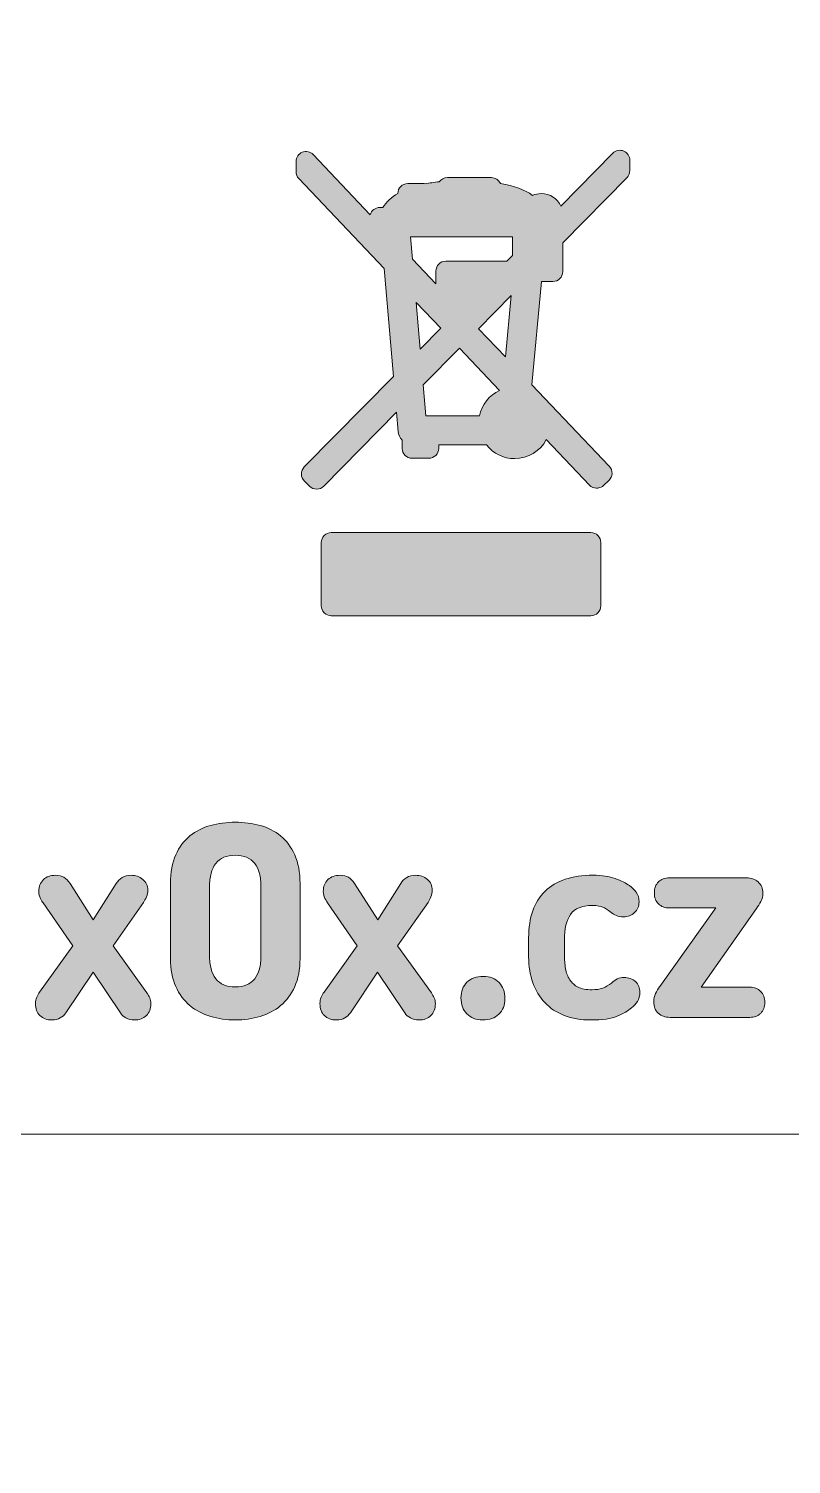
# Model space of a CAD drawing. Header units: millimetres. Extents: x -20 to 20, y -14.4 to 14.4.
# Drawn here: x 0.36 to 8, y -14.4 to 0 of the extents above; entities that cross this region are included whole.
import ezdxf

# ---------------------------------------------------------------- set-up
doc = ezdxf.new("R2010")
doc.units = ezdxf.units.MM
doc.header["$MEASUREMENT"] = 0
doc.layers.add('Layer 1', color=7, linetype='Continuous', lineweight=0)

# ---------------------------------------------------------------- blocks, each defined once
blk = doc.blocks.new('Block_2')
at = {"layer": 'Layer 1', "transparency": 33554687}
h = blk.add_hatch(color=7, dxfattribs=at)
h.dxf.hatch_style = 2
edge = h.paths.add_edge_path()
edge.add_spline(control_points=[(2.168, -9.29), (2.168, -9.342), (2.174, -9.388), (2.184, -9.427), (2.194, -9.467), (2.21, -9.5), (2.231, -9.527), (2.253, -9.554), (2.28, -9.574), (2.311, -9.588), (2.343, -9.602), (2.381, -9.609), (2.426, -9.609), (2.469, -9.609), (2.507, -9.602), (2.539, -9.588), (2.572, -9.574), (2.599, -9.554), (2.621, -9.527), (2.642, -9.5), (2.658, -9.467), (2.668, -9.427), (2.679, -9.388), (2.683, -9.342), (2.683, -9.29), (2.683, -9.29), (2.683, -8.607), (2.683, -8.607), (2.683, -8.555), (2.679, -8.509), (2.668, -8.47), (2.658, -8.43), (2.642, -8.397), (2.621, -8.37), (2.599, -8.343), (2.572, -8.323), (2.539, -8.309), (2.507, -8.295), (2.469, -8.288), (2.426, -8.288), (2.381, -8.288), (2.343, -8.295), (2.311, -8.309), (2.28, -8.323), (2.253, -8.343), (2.231, -8.37), (2.21, -8.397), (2.194, -8.43), (2.184, -8.47), (2.174, -8.509), (2.168, -8.555), (2.168, -8.607), (2.168, -8.607), (2.168, -9.29), (2.168, -9.29)], knot_values=[0, 0, 0, 0, 1, 1, 1, 2, 2, 2, 3, 3, 3, 4, 4, 4, 5, 5, 5, 6, 6, 6, 7, 7, 7, 8, 8, 8, 9, 9, 9, 10, 10, 10, 11, 11, 11, 12, 12, 12, 13, 13, 13, 14, 14, 14, 15, 15, 15, 16, 16, 16, 17, 17, 17, 18, 18, 18, 18], degree=3, periodic=0)
edge = h.paths.add_edge_path()
edge.add_spline(control_points=[(3.022, -9.605), (2.987, -9.683), (2.94, -9.746), (2.881, -9.796), (2.822, -9.845), (2.754, -9.881), (2.675, -9.905), (2.597, -9.928), (2.514, -9.94), (2.426, -9.94), (2.34, -9.94), (2.258, -9.928), (2.18, -9.905), (2.101, -9.881), (2.032, -9.845), (1.972, -9.796), (1.913, -9.746), (1.865, -9.682), (1.83, -9.604), (1.794, -9.525), (1.777, -9.432), (1.777, -9.324), (1.777, -9.324), (1.777, -8.573), (1.777, -8.573), (1.777, -8.459), (1.794, -8.363), (1.83, -8.285), (1.865, -8.206), (1.913, -8.143), (1.972, -8.094), (2.032, -8.046), (2.101, -8.011), (2.18, -7.989), (2.258, -7.968), (2.34, -7.957), (2.426, -7.957), (2.514, -7.957), (2.597, -7.968), (2.675, -7.989), (2.754, -8.011), (2.822, -8.046), (2.881, -8.094), (2.94, -8.143), (2.987, -8.206), (3.022, -8.285), (3.058, -8.363), (3.075, -8.459), (3.075, -8.571), (3.075, -8.571), (3.075, -9.324), (3.075, -9.324), (3.075, -9.434), (3.058, -9.528), (3.022, -9.605)], knot_values=[0, 0, 0, 0, 1, 1, 1, 2, 2, 2, 3, 3, 3, 4, 4, 4, 5, 5, 5, 6, 6, 6, 7, 7, 7, 8, 8, 8, 9, 9, 9, 10, 10, 10, 11, 11, 11, 12, 12, 12, 13, 13, 13, 14, 14, 14, 15, 15, 15, 16, 16, 16, 17, 17, 17, 18, 18, 18, 18], degree=3, periodic=0)
h = blk.add_hatch(color=7, dxfattribs=at)
h.dxf.hatch_style = 2
edge = h.paths.add_edge_path()
edge.add_spline(control_points=[(1.233, -8.573), (1.248, -8.547), (1.268, -8.527), (1.293, -8.512), (1.318, -8.497), (1.348, -8.489), (1.382, -8.489), (1.428, -8.489), (1.468, -8.503), (1.5, -8.53), (1.533, -8.557), (1.55, -8.594), (1.55, -8.64), (1.55, -8.661), (1.545, -8.682), (1.536, -8.705), (1.526, -8.727), (1.517, -8.746), (1.508, -8.761), (1.508, -8.761), (1.202, -9.198), (1.202, -9.198), (1.202, -9.198), (1.541, -9.668), (1.541, -9.668), (1.552, -9.685), (1.562, -9.702), (1.569, -9.718), (1.577, -9.735), (1.58, -9.754), (1.58, -9.775), (1.58, -9.827), (1.565, -9.867), (1.536, -9.896), (1.506, -9.925), (1.466, -9.94), (1.415, -9.94), (1.383, -9.94), (1.355, -9.933), (1.331, -9.92), (1.307, -9.907), (1.288, -9.89), (1.275, -9.87), (1.275, -9.87), (1.001, -9.461), (1.001, -9.461), (1.001, -9.461), (0.729, -9.867), (0.729, -9.867), (0.714, -9.889), (0.696, -9.907), (0.673, -9.92), (0.651, -9.933), (0.624, -9.94), (0.592, -9.94), (0.54, -9.94), (0.499, -9.925), (0.469, -9.896), (0.439, -9.867), (0.424, -9.827), (0.424, -9.775), (0.424, -9.752), (0.428, -9.732), (0.437, -9.713), (0.445, -9.694), (0.455, -9.676), (0.466, -9.66), (0.466, -9.66), (0.799, -9.198), (0.799, -9.198), (0.799, -9.198), (0.5, -8.767), (0.5, -8.767), (0.494, -8.757), (0.485, -8.742), (0.474, -8.722), (0.463, -8.701), (0.458, -8.678), (0.458, -8.651), (0.458, -8.601), (0.473, -8.562), (0.504, -8.533), (0.534, -8.504), (0.575, -8.489), (0.626, -8.489), (0.659, -8.489), (0.687, -8.496), (0.709, -8.509), (0.732, -8.522), (0.752, -8.543), (0.771, -8.571), (0.771, -8.571), (1.004, -8.937), (1.004, -8.937), (1.004, -8.937), (1.233, -8.573), (1.233, -8.573)], knot_values=[0, 0, 0, 0, 1, 1, 1, 2, 2, 2, 3, 3, 3, 4, 4, 4, 5, 5, 5, 6, 6, 6, 7, 7, 7, 8, 8, 8, 9, 9, 9, 10, 10, 10, 11, 11, 11, 12, 12, 12, 13, 13, 13, 14, 14, 14, 15, 15, 15, 16, 16, 16, 17, 17, 17, 18, 18, 18, 19, 19, 19, 20, 20, 20, 21, 21, 21, 22, 22, 22, 23, 23, 23, 24, 24, 24, 25, 25, 25, 26, 26, 26, 27, 27, 27, 28, 28, 28, 29, 29, 29, 30, 30, 30, 31, 31, 31, 32, 32, 32, 32], degree=3, periodic=0)
h = blk.add_hatch(color=7, dxfattribs=at)
h.dxf.hatch_style = 2
edge = h.paths.add_edge_path()
edge.add_spline(control_points=[(4.084, -8.573), (4.099, -8.547), (4.119, -8.527), (4.144, -8.512), (4.169, -8.497), (4.199, -8.489), (4.232, -8.489), (4.278, -8.489), (4.318, -8.503), (4.351, -8.53), (4.384, -8.557), (4.4, -8.594), (4.4, -8.64), (4.4, -8.661), (4.395, -8.682), (4.386, -8.705), (4.377, -8.727), (4.367, -8.746), (4.358, -8.761), (4.358, -8.761), (4.053, -9.198), (4.053, -9.198), (4.053, -9.198), (4.391, -9.668), (4.391, -9.668), (4.403, -9.685), (4.412, -9.702), (4.42, -9.718), (4.427, -9.735), (4.431, -9.754), (4.431, -9.775), (4.431, -9.827), (4.416, -9.867), (4.386, -9.896), (4.356, -9.925), (4.316, -9.94), (4.265, -9.94), (4.234, -9.94), (4.206, -9.933), (4.182, -9.92), (4.157, -9.907), (4.139, -9.89), (4.126, -9.87), (4.126, -9.87), (3.851, -9.461), (3.851, -9.461), (3.851, -9.461), (3.58, -9.867), (3.58, -9.867), (3.565, -9.889), (3.546, -9.907), (3.524, -9.92), (3.501, -9.933), (3.474, -9.94), (3.442, -9.94), (3.39, -9.94), (3.349, -9.925), (3.319, -9.896), (3.289, -9.867), (3.275, -9.827), (3.275, -9.775), (3.275, -9.752), (3.279, -9.732), (3.287, -9.713), (3.295, -9.694), (3.305, -9.676), (3.317, -9.66), (3.317, -9.66), (3.649, -9.198), (3.649, -9.198), (3.649, -9.198), (3.35, -8.767), (3.35, -8.767), (3.345, -8.757), (3.336, -8.742), (3.325, -8.722), (3.314, -8.701), (3.308, -8.678), (3.308, -8.651), (3.308, -8.601), (3.324, -8.562), (3.354, -8.533), (3.385, -8.504), (3.425, -8.489), (3.476, -8.489), (3.51, -8.489), (3.538, -8.496), (3.56, -8.509), (3.583, -8.522), (3.603, -8.543), (3.622, -8.571), (3.622, -8.571), (3.854, -8.937), (3.854, -8.937), (3.854, -8.937), (4.084, -8.573), (4.084, -8.573)], knot_values=[0, 0, 0, 0, 1, 1, 1, 2, 2, 2, 3, 3, 3, 4, 4, 4, 5, 5, 5, 6, 6, 6, 7, 7, 7, 8, 8, 8, 9, 9, 9, 10, 10, 10, 11, 11, 11, 12, 12, 12, 13, 13, 13, 14, 14, 14, 15, 15, 15, 16, 16, 16, 17, 17, 17, 18, 18, 18, 19, 19, 19, 20, 20, 20, 21, 21, 21, 22, 22, 22, 23, 23, 23, 24, 24, 24, 25, 25, 25, 26, 26, 26, 27, 27, 27, 28, 28, 28, 29, 29, 29, 30, 30, 30, 31, 31, 31, 32, 32, 32, 32], degree=3, periodic=0)
h = blk.add_hatch(color=7, dxfattribs=at)
h.dxf.hatch_style = 2
edge = h.paths.add_edge_path()
edge.add_spline(control_points=[(6.108, -9.621), (6.14, -9.609), (6.168, -9.592), (6.195, -9.57), (6.213, -9.553), (6.233, -9.54), (6.254, -9.529), (6.274, -9.519), (6.297, -9.514), (6.321, -9.514), (6.368, -9.514), (6.406, -9.528), (6.436, -9.555), (6.465, -9.582), (6.481, -9.619), (6.481, -9.665), (6.481, -9.699), (6.472, -9.728), (6.456, -9.754), (6.441, -9.779), (6.421, -9.8), (6.397, -9.817), (6.363, -9.848), (6.315, -9.877), (6.254, -9.902), (6.192, -9.927), (6.104, -9.94), (5.99, -9.94), (5.889, -9.94), (5.801, -9.925), (5.723, -9.895), (5.646, -9.865), (5.581, -9.822), (5.528, -9.766), (5.476, -9.71), (5.436, -9.643), (5.408, -9.566), (5.38, -9.488), (5.366, -9.402), (5.366, -9.307), (5.366, -9.307), (5.366, -9.117), (5.366, -9.117), (5.366, -8.911), (5.421, -8.755), (5.53, -8.649), (5.639, -8.543), (5.799, -8.489), (6.01, -8.489), (6.1, -8.489), (6.174, -8.5), (6.234, -8.522), (6.294, -8.543), (6.341, -8.567), (6.377, -8.593), (6.403, -8.612), (6.425, -8.634), (6.444, -8.66), (6.463, -8.686), (6.472, -8.718), (6.472, -8.755), (6.472, -8.8), (6.457, -8.836), (6.427, -8.864), (6.397, -8.892), (6.36, -8.906), (6.315, -8.906), (6.287, -8.906), (6.264, -8.902), (6.245, -8.894), (6.226, -8.885), (6.209, -8.875), (6.192, -8.862), (6.179, -8.849), (6.157, -8.834), (6.125, -8.817), (6.093, -8.8), (6.052, -8.792), (6.002, -8.792), (5.899, -8.792), (5.827, -8.822), (5.786, -8.881), (5.745, -8.941), (5.724, -9.027), (5.724, -9.139), (5.724, -9.139), (5.724, -9.284), (5.724, -9.284), (5.724, -9.335), (5.728, -9.382), (5.736, -9.425), (5.743, -9.467), (5.757, -9.505), (5.778, -9.537), (5.798, -9.568), (5.826, -9.593), (5.862, -9.611), (5.897, -9.629), (5.944, -9.637), (6.002, -9.637), (6.041, -9.637), (6.076, -9.632), (6.108, -9.621)], knot_values=[0, 0, 0, 0, 1, 1, 1, 2, 2, 2, 3, 3, 3, 4, 4, 4, 5, 5, 5, 6, 6, 6, 7, 7, 7, 8, 8, 8, 9, 9, 9, 10, 10, 10, 11, 11, 11, 12, 12, 12, 13, 13, 13, 14, 14, 14, 15, 15, 15, 16, 16, 16, 17, 17, 17, 18, 18, 18, 19, 19, 19, 20, 20, 20, 21, 21, 21, 22, 22, 22, 23, 23, 23, 24, 24, 24, 25, 25, 25, 26, 26, 26, 27, 27, 27, 28, 28, 28, 29, 29, 29, 30, 30, 30, 31, 31, 31, 32, 32, 32, 33, 33, 33, 34, 34, 34, 34], degree=3, periodic=0)
h = blk.add_hatch(color=7, dxfattribs=at)
h.dxf.hatch_style = 2
edge = h.paths.add_edge_path()
edge.add_spline(control_points=[(7.242, -8.817), (7.242, -8.817), (6.777, -8.817), (6.777, -8.817), (6.73, -8.817), (6.694, -8.803), (6.667, -8.776), (6.639, -8.749), (6.626, -8.712), (6.626, -8.666), (6.626, -8.619), (6.639, -8.582), (6.667, -8.555), (6.694, -8.528), (6.73, -8.514), (6.777, -8.514), (6.777, -8.514), (7.547, -8.514), (7.547, -8.514), (7.595, -8.514), (7.635, -8.529), (7.666, -8.556), (7.697, -8.584), (7.713, -8.622), (7.713, -8.668), (7.713, -8.7), (7.706, -8.728), (7.693, -8.752), (7.679, -8.777), (7.665, -8.8), (7.648, -8.822), (7.648, -8.822), (7.096, -9.612), (7.096, -9.612), (7.096, -9.612), (7.581, -9.612), (7.581, -9.612), (7.627, -9.612), (7.664, -9.626), (7.691, -9.653), (7.718, -9.68), (7.732, -9.717), (7.732, -9.763), (7.732, -9.81), (7.718, -9.847), (7.691, -9.874), (7.664, -9.901), (7.627, -9.914), (7.581, -9.914), (7.581, -9.914), (6.783, -9.914), (6.783, -9.914), (6.734, -9.914), (6.695, -9.9), (6.665, -9.872), (6.635, -9.845), (6.62, -9.806), (6.62, -9.758), (6.62, -9.728), (6.626, -9.7), (6.638, -9.675), (6.651, -9.65), (6.664, -9.627), (6.679, -9.606), (6.679, -9.606), (7.242, -8.817), (7.242, -8.817)], knot_values=[0, 0, 0, 0, 1, 1, 1, 2, 2, 2, 3, 3, 3, 4, 4, 4, 5, 5, 5, 6, 6, 6, 7, 7, 7, 8, 8, 8, 9, 9, 9, 10, 10, 10, 11, 11, 11, 12, 12, 12, 13, 13, 13, 14, 14, 14, 15, 15, 15, 16, 16, 16, 17, 17, 17, 18, 18, 18, 19, 19, 19, 20, 20, 20, 21, 21, 21, 22, 22, 22, 22], degree=3, periodic=0)
h = blk.add_hatch(color=7, dxfattribs=at)
h.dxf.hatch_style = 2
edge = h.paths.add_edge_path()
edge.add_spline(control_points=[(5.068, -9.882), (5.027, -9.921), (4.973, -9.94), (4.904, -9.94), (4.839, -9.94), (4.786, -9.92), (4.747, -9.879), (4.708, -9.839), (4.688, -9.786), (4.688, -9.718), (4.688, -9.653), (4.708, -9.601), (4.748, -9.562), (4.789, -9.522), (4.843, -9.503), (4.912, -9.503), (4.978, -9.503), (5.03, -9.523), (5.069, -9.564), (5.108, -9.605), (5.128, -9.659), (5.128, -9.724), (5.128, -9.791), (5.108, -9.844), (5.068, -9.882)], knot_values=[0, 0, 0, 0, 1, 1, 1, 2, 2, 2, 3, 3, 3, 4, 4, 4, 5, 5, 5, 6, 6, 6, 7, 7, 7, 8, 8, 8, 8], degree=3, periodic=0)
at = {"layer": 'Layer 1'}
for points, knots in [([(3.022, -9.605), (2.987, -9.683), (2.94, -9.746), (2.881, -9.796), (2.822, -9.845), (2.754, -9.881), (2.675, -9.905), (2.597, -9.928), (2.514, -9.94), (2.426, -9.94), (2.34, -9.94), (2.258, -9.928), (2.18, -9.905), (2.101, -9.881), (2.032, -9.845), (1.972, -9.796), (1.913, -9.746), (1.865, -9.682), (1.83, -9.604), (1.794, -9.525), (1.777, -9.432), (1.777, -9.324), (1.777, -9.324), (1.777, -8.573), (1.777, -8.573), (1.777, -8.459), (1.794, -8.363), (1.83, -8.285), (1.865, -8.206), (1.913, -8.143), (1.972, -8.094), (2.032, -8.046), (2.101, -8.011), (2.18, -7.989), (2.258, -7.968), (2.34, -7.957), (2.426, -7.957), (2.514, -7.957), (2.597, -7.968), (2.675, -7.989), (2.754, -8.011), (2.822, -8.046), (2.881, -8.094), (2.94, -8.143), (2.987, -8.206), (3.022, -8.285), (3.058, -8.363), (3.075, -8.459), (3.075, -8.571), (3.075, -8.571), (3.075, -9.324), (3.075, -9.324), (3.075, -9.434), (3.058, -9.528), (3.022, -9.605)], [0, 0, 0, 0, 1, 1, 1, 2, 2, 2, 3, 3, 3, 4, 4, 4, 5, 5, 5, 6, 6, 6, 7, 7, 7, 8, 8, 8, 9, 9, 9, 10, 10, 10, 11, 11, 11, 12, 12, 12, 13, 13, 13, 14, 14, 14, 15, 15, 15, 16, 16, 16, 17, 17, 17, 18, 18, 18, 18]), ([(2.168, -9.29), (2.168, -9.342), (2.174, -9.388), (2.184, -9.427), (2.194, -9.467), (2.21, -9.5), (2.231, -9.527), (2.253, -9.554), (2.28, -9.574), (2.311, -9.588), (2.343, -9.602), (2.381, -9.609), (2.426, -9.609), (2.469, -9.609), (2.507, -9.602), (2.539, -9.588), (2.572, -9.574), (2.599, -9.554), (2.621, -9.527), (2.642, -9.5), (2.658, -9.467), (2.668, -9.427), (2.679, -9.388), (2.683, -9.342), (2.683, -9.29), (2.683, -9.29), (2.683, -8.607), (2.683, -8.607), (2.683, -8.555), (2.679, -8.509), (2.668, -8.47), (2.658, -8.43), (2.642, -8.397), (2.621, -8.37), (2.599, -8.343), (2.572, -8.323), (2.539, -8.309), (2.507, -8.295), (2.469, -8.288), (2.426, -8.288), (2.381, -8.288), (2.343, -8.295), (2.311, -8.309), (2.28, -8.323), (2.253, -8.343), (2.231, -8.37), (2.21, -8.397), (2.194, -8.43), (2.184, -8.47), (2.174, -8.509), (2.168, -8.555), (2.168, -8.607), (2.168, -8.607), (2.168, -9.29), (2.168, -9.29)], [0, 0, 0, 0, 1, 1, 1, 2, 2, 2, 3, 3, 3, 4, 4, 4, 5, 5, 5, 6, 6, 6, 7, 7, 7, 8, 8, 8, 9, 9, 9, 10, 10, 10, 11, 11, 11, 12, 12, 12, 13, 13, 13, 14, 14, 14, 15, 15, 15, 16, 16, 16, 17, 17, 17, 18, 18, 18, 18]), ([(1.233, -8.573), (1.248, -8.547), (1.268, -8.527), (1.293, -8.512), (1.318, -8.497), (1.348, -8.489), (1.382, -8.489), (1.428, -8.489), (1.468, -8.503), (1.5, -8.53), (1.533, -8.557), (1.55, -8.594), (1.55, -8.64), (1.55, -8.661), (1.545, -8.682), (1.536, -8.705), (1.526, -8.727), (1.517, -8.746), (1.508, -8.761), (1.508, -8.761), (1.202, -9.198), (1.202, -9.198), (1.202, -9.198), (1.541, -9.668), (1.541, -9.668), (1.552, -9.685), (1.562, -9.702), (1.569, -9.718), (1.577, -9.735), (1.58, -9.754), (1.58, -9.775), (1.58, -9.827), (1.565, -9.867), (1.536, -9.896), (1.506, -9.925), (1.466, -9.94), (1.415, -9.94), (1.383, -9.94), (1.355, -9.933), (1.331, -9.92), (1.307, -9.907), (1.288, -9.89), (1.275, -9.87), (1.275, -9.87), (1.001, -9.461), (1.001, -9.461), (1.001, -9.461), (0.729, -9.867), (0.729, -9.867), (0.714, -9.889), (0.696, -9.907), (0.673, -9.92), (0.651, -9.933), (0.624, -9.94), (0.592, -9.94), (0.54, -9.94), (0.499, -9.925), (0.469, -9.896), (0.439, -9.867), (0.424, -9.827), (0.424, -9.775), (0.424, -9.752), (0.428, -9.732), (0.437, -9.713), (0.445, -9.694), (0.455, -9.676), (0.466, -9.66), (0.466, -9.66), (0.799, -9.198), (0.799, -9.198), (0.799, -9.198), (0.5, -8.767), (0.5, -8.767), (0.494, -8.757), (0.485, -8.742), (0.474, -8.722), (0.463, -8.701), (0.458, -8.678), (0.458, -8.651), (0.458, -8.601), (0.473, -8.562), (0.504, -8.533), (0.534, -8.504), (0.575, -8.489), (0.626, -8.489), (0.659, -8.489), (0.687, -8.496), (0.709, -8.509), (0.732, -8.522), (0.752, -8.543), (0.771, -8.571), (0.771, -8.571), (1.004, -8.937), (1.004, -8.937), (1.004, -8.937), (1.233, -8.573), (1.233, -8.573)], [0, 0, 0, 0, 1, 1, 1, 2, 2, 2, 3, 3, 3, 4, 4, 4, 5, 5, 5, 6, 6, 6, 7, 7, 7, 8, 8, 8, 9, 9, 9, 10, 10, 10, 11, 11, 11, 12, 12, 12, 13, 13, 13, 14, 14, 14, 15, 15, 15, 16, 16, 16, 17, 17, 17, 18, 18, 18, 19, 19, 19, 20, 20, 20, 21, 21, 21, 22, 22, 22, 23, 23, 23, 24, 24, 24, 25, 25, 25, 26, 26, 26, 27, 27, 27, 28, 28, 28, 29, 29, 29, 30, 30, 30, 31, 31, 31, 32, 32, 32, 32]), ([(4.084, -8.573), (4.099, -8.547), (4.119, -8.527), (4.144, -8.512), (4.169, -8.497), (4.199, -8.489), (4.232, -8.489), (4.278, -8.489), (4.318, -8.503), (4.351, -8.53), (4.384, -8.557), (4.4, -8.594), (4.4, -8.64), (4.4, -8.661), (4.395, -8.682), (4.386, -8.705), (4.377, -8.727), (4.367, -8.746), (4.358, -8.761), (4.358, -8.761), (4.053, -9.198), (4.053, -9.198), (4.053, -9.198), (4.391, -9.668), (4.391, -9.668), (4.403, -9.685), (4.412, -9.702), (4.42, -9.718), (4.427, -9.735), (4.431, -9.754), (4.431, -9.775), (4.431, -9.827), (4.416, -9.867), (4.386, -9.896), (4.356, -9.925), (4.316, -9.94), (4.265, -9.94), (4.234, -9.94), (4.206, -9.933), (4.182, -9.92), (4.157, -9.907), (4.139, -9.89), (4.126, -9.87), (4.126, -9.87), (3.851, -9.461), (3.851, -9.461), (3.851, -9.461), (3.58, -9.867), (3.58, -9.867), (3.565, -9.889), (3.546, -9.907), (3.524, -9.92), (3.501, -9.933), (3.474, -9.94), (3.442, -9.94), (3.39, -9.94), (3.349, -9.925), (3.319, -9.896), (3.289, -9.867), (3.275, -9.827), (3.275, -9.775), (3.275, -9.752), (3.279, -9.732), (3.287, -9.713), (3.295, -9.694), (3.305, -9.676), (3.317, -9.66), (3.317, -9.66), (3.649, -9.198), (3.649, -9.198), (3.649, -9.198), (3.35, -8.767), (3.35, -8.767), (3.345, -8.757), (3.336, -8.742), (3.325, -8.722), (3.314, -8.701), (3.308, -8.678), (3.308, -8.651), (3.308, -8.601), (3.324, -8.562), (3.354, -8.533), (3.385, -8.504), (3.425, -8.489), (3.476, -8.489), (3.51, -8.489), (3.538, -8.496), (3.56, -8.509), (3.583, -8.522), (3.603, -8.543), (3.622, -8.571), (3.622, -8.571), (3.854, -8.937), (3.854, -8.937), (3.854, -8.937), (4.084, -8.573), (4.084, -8.573)], [0, 0, 0, 0, 1, 1, 1, 2, 2, 2, 3, 3, 3, 4, 4, 4, 5, 5, 5, 6, 6, 6, 7, 7, 7, 8, 8, 8, 9, 9, 9, 10, 10, 10, 11, 11, 11, 12, 12, 12, 13, 13, 13, 14, 14, 14, 15, 15, 15, 16, 16, 16, 17, 17, 17, 18, 18, 18, 19, 19, 19, 20, 20, 20, 21, 21, 21, 22, 22, 22, 23, 23, 23, 24, 24, 24, 25, 25, 25, 26, 26, 26, 27, 27, 27, 28, 28, 28, 29, 29, 29, 30, 30, 30, 31, 31, 31, 32, 32, 32, 32]), ([(6.108, -9.621), (6.14, -9.609), (6.168, -9.592), (6.195, -9.57), (6.213, -9.553), (6.233, -9.54), (6.254, -9.529), (6.274, -9.519), (6.297, -9.514), (6.321, -9.514), (6.368, -9.514), (6.406, -9.528), (6.436, -9.555), (6.465, -9.582), (6.481, -9.619), (6.481, -9.665), (6.481, -9.699), (6.472, -9.728), (6.456, -9.754), (6.441, -9.779), (6.421, -9.8), (6.397, -9.817), (6.363, -9.848), (6.315, -9.877), (6.254, -9.902), (6.192, -9.927), (6.104, -9.94), (5.99, -9.94), (5.889, -9.94), (5.801, -9.925), (5.723, -9.895), (5.646, -9.865), (5.581, -9.822), (5.528, -9.766), (5.476, -9.71), (5.436, -9.643), (5.408, -9.566), (5.38, -9.488), (5.366, -9.402), (5.366, -9.307), (5.366, -9.307), (5.366, -9.117), (5.366, -9.117), (5.366, -8.911), (5.421, -8.755), (5.53, -8.649), (5.639, -8.543), (5.799, -8.489), (6.01, -8.489), (6.1, -8.489), (6.174, -8.5), (6.234, -8.522), (6.294, -8.543), (6.341, -8.567), (6.377, -8.593), (6.403, -8.612), (6.425, -8.634), (6.444, -8.66), (6.463, -8.686), (6.472, -8.718), (6.472, -8.755), (6.472, -8.8), (6.457, -8.836), (6.427, -8.864), (6.397, -8.892), (6.36, -8.906), (6.315, -8.906), (6.287, -8.906), (6.264, -8.902), (6.245, -8.894), (6.226, -8.885), (6.209, -8.875), (6.192, -8.862), (6.179, -8.849), (6.157, -8.834), (6.125, -8.817), (6.093, -8.8), (6.052, -8.792), (6.002, -8.792), (5.899, -8.792), (5.827, -8.822), (5.786, -8.881), (5.745, -8.941), (5.724, -9.027), (5.724, -9.139), (5.724, -9.139), (5.724, -9.284), (5.724, -9.284), (5.724, -9.335), (5.728, -9.382), (5.736, -9.425), (5.743, -9.467), (5.757, -9.505), (5.778, -9.537), (5.798, -9.568), (5.826, -9.593), (5.862, -9.611), (5.897, -9.629), (5.944, -9.637), (6.002, -9.637), (6.041, -9.637), (6.076, -9.632), (6.108, -9.621)], [0, 0, 0, 0, 1, 1, 1, 2, 2, 2, 3, 3, 3, 4, 4, 4, 5, 5, 5, 6, 6, 6, 7, 7, 7, 8, 8, 8, 9, 9, 9, 10, 10, 10, 11, 11, 11, 12, 12, 12, 13, 13, 13, 14, 14, 14, 15, 15, 15, 16, 16, 16, 17, 17, 17, 18, 18, 18, 19, 19, 19, 20, 20, 20, 21, 21, 21, 22, 22, 22, 23, 23, 23, 24, 24, 24, 25, 25, 25, 26, 26, 26, 27, 27, 27, 28, 28, 28, 29, 29, 29, 30, 30, 30, 31, 31, 31, 32, 32, 32, 33, 33, 33, 34, 34, 34, 34]), ([(7.242, -8.817), (7.242, -8.817), (6.777, -8.817), (6.777, -8.817), (6.73, -8.817), (6.694, -8.803), (6.667, -8.776), (6.639, -8.749), (6.626, -8.712), (6.626, -8.666), (6.626, -8.619), (6.639, -8.582), (6.667, -8.555), (6.694, -8.528), (6.73, -8.514), (6.777, -8.514), (6.777, -8.514), (7.547, -8.514), (7.547, -8.514), (7.595, -8.514), (7.635, -8.529), (7.666, -8.556), (7.697, -8.584), (7.713, -8.622), (7.713, -8.668), (7.713, -8.7), (7.706, -8.728), (7.693, -8.752), (7.679, -8.777), (7.665, -8.8), (7.648, -8.822), (7.648, -8.822), (7.096, -9.612), (7.096, -9.612), (7.096, -9.612), (7.581, -9.612), (7.581, -9.612), (7.627, -9.612), (7.664, -9.626), (7.691, -9.653), (7.718, -9.68), (7.732, -9.717), (7.732, -9.763), (7.732, -9.81), (7.718, -9.847), (7.691, -9.874), (7.664, -9.901), (7.627, -9.914), (7.581, -9.914), (7.581, -9.914), (6.783, -9.914), (6.783, -9.914), (6.734, -9.914), (6.695, -9.9), (6.665, -9.872), (6.635, -9.845), (6.62, -9.806), (6.62, -9.758), (6.62, -9.728), (6.626, -9.7), (6.638, -9.675), (6.651, -9.65), (6.664, -9.627), (6.679, -9.606), (6.679, -9.606), (7.242, -8.817), (7.242, -8.817)], [0, 0, 0, 0, 1, 1, 1, 2, 2, 2, 3, 3, 3, 4, 4, 4, 5, 5, 5, 6, 6, 6, 7, 7, 7, 8, 8, 8, 9, 9, 9, 10, 10, 10, 11, 11, 11, 12, 12, 12, 13, 13, 13, 14, 14, 14, 15, 15, 15, 16, 16, 16, 17, 17, 17, 18, 18, 18, 19, 19, 19, 20, 20, 20, 21, 21, 21, 22, 22, 22, 22]), ([(5.068, -9.882), (5.027, -9.921), (4.973, -9.94), (4.904, -9.94), (4.839, -9.94), (4.786, -9.92), (4.747, -9.879), (4.708, -9.839), (4.688, -9.786), (4.688, -9.718), (4.688, -9.653), (4.708, -9.601), (4.748, -9.562), (4.789, -9.522), (4.843, -9.503), (4.912, -9.503), (4.978, -9.503), (5.03, -9.523), (5.069, -9.564), (5.108, -9.605), (5.128, -9.659), (5.128, -9.724), (5.128, -9.791), (5.108, -9.844), (5.068, -9.882)], [0, 0, 0, 0, 1, 1, 1, 2, 2, 2, 3, 3, 3, 4, 4, 4, 5, 5, 5, 6, 6, 6, 7, 7, 7, 8, 8, 8, 8])]:
    blk.add_open_spline(points, degree=3, knots=knots, dxfattribs=at)
blk = doc.blocks.new('Block_4')
at = {"layer": 'Layer 1', "transparency": 33554687}
h = blk.add_hatch(color=7, dxfattribs=at)
h.dxf.hatch_style = 2
edge = h.paths.add_edge_path()
edge.add_spline(control_points=[(-6.38, -3.553), (-6.38, -4.786), (-5.38, -5.786), (-4.147, -5.786), (-4.067, -5.786), (-3.987, -5.782), (-3.909, -5.774), (-3.909, -5.774), (-3.909, -5.098), (-3.909, -5.098), (-3.986, -5.11), (-4.066, -5.116), (-4.147, -5.116), (-5.01, -5.116), (-5.71, -4.416), (-5.71, -3.553), (-5.71, -2.689), (-5.01, -1.989), (-4.147, -1.989), (-4.066, -1.989), (-3.986, -1.995), (-3.909, -2.007), (-3.909, -2.007), (-3.909, -1.332), (-3.909, -1.332), (-3.987, -1.324), (-4.067, -1.319), (-4.147, -1.319), (-5.38, -1.319), (-6.38, -2.319), (-6.38, -3.553)], knot_values=[0, 0, 0, 0, 1, 1, 1, 2, 2, 2, 3, 3, 3, 4, 4, 4, 5, 5, 5, 6, 6, 6, 7, 7, 7, 8, 8, 8, 9, 9, 9, 10, 10, 10, 10], degree=3, periodic=0)
h = blk.add_hatch(color=7, dxfattribs=at)
h.dxf.hatch_style = 2
edge = h.paths.add_edge_path()
edge.add_spline(control_points=[(-0.127, -5.775), (-0.127, -5.775), (-0.127, -5.1), (-0.127, -5.1), (-0.2, -5.111), (-0.274, -5.116), (-0.35, -5.116), (-1.099, -5.116), (-1.724, -4.59), (-1.878, -3.888), (-1.878, -3.888), (-0.574, -3.888), (-0.574, -3.888), (-0.574, -3.888), (-0.574, -3.218), (-0.574, -3.218), (-0.574, -3.218), (-1.878, -3.218), (-1.878, -3.218), (-1.724, -2.515), (-1.099, -1.989), (-0.35, -1.989), (-0.274, -1.989), (-0.2, -1.995), (-0.127, -2.005), (-0.127, -2.005), (-0.127, -1.33), (-0.127, -1.33), (-0.2, -1.323), (-0.275, -1.319), (-0.35, -1.319), (-1.584, -1.319), (-2.584, -2.319), (-2.584, -3.553), (-2.584, -4.786), (-1.584, -5.786), (-0.35, -5.786), (-0.275, -5.786), (-0.2, -5.782), (-0.127, -5.775)], knot_values=[0, 0, 0, 0, 1, 1, 1, 2, 2, 2, 3, 3, 3, 4, 4, 4, 5, 5, 5, 6, 6, 6, 7, 7, 7, 8, 8, 8, 9, 9, 9, 10, 10, 10, 11, 11, 11, 12, 12, 12, 13, 13, 13, 13], degree=3, periodic=0)
at = {"layer": 'Layer 1'}
for points, knots in [([(-6.38, -3.553), (-6.38, -4.786), (-5.38, -5.786), (-4.147, -5.786), (-4.067, -5.786), (-3.987, -5.782), (-3.909, -5.774), (-3.909, -5.774), (-3.909, -5.098), (-3.909, -5.098), (-3.986, -5.11), (-4.066, -5.116), (-4.147, -5.116), (-5.01, -5.116), (-5.71, -4.416), (-5.71, -3.553), (-5.71, -2.689), (-5.01, -1.989), (-4.147, -1.989), (-4.066, -1.989), (-3.986, -1.995), (-3.909, -2.007), (-3.909, -2.007), (-3.909, -1.332), (-3.909, -1.332), (-3.987, -1.324), (-4.067, -1.319), (-4.147, -1.319), (-5.38, -1.319), (-6.38, -2.319), (-6.38, -3.553)], [0, 0, 0, 0, 1, 1, 1, 2, 2, 2, 3, 3, 3, 4, 4, 4, 5, 5, 5, 6, 6, 6, 7, 7, 7, 8, 8, 8, 9, 9, 9, 10, 10, 10, 10]), ([(-0.127, -5.775), (-0.127, -5.775), (-0.127, -5.1), (-0.127, -5.1), (-0.2, -5.111), (-0.274, -5.116), (-0.35, -5.116), (-1.099, -5.116), (-1.724, -4.59), (-1.878, -3.888), (-1.878, -3.888), (-0.574, -3.888), (-0.574, -3.888), (-0.574, -3.888), (-0.574, -3.218), (-0.574, -3.218), (-0.574, -3.218), (-1.878, -3.218), (-1.878, -3.218), (-1.724, -2.515), (-1.099, -1.989), (-0.35, -1.989), (-0.274, -1.989), (-0.2, -1.995), (-0.127, -2.005), (-0.127, -2.005), (-0.127, -1.33), (-0.127, -1.33), (-0.2, -1.323), (-0.275, -1.319), (-0.35, -1.319), (-1.584, -1.319), (-2.584, -2.319), (-2.584, -3.553), (-2.584, -4.786), (-1.584, -5.786), (-0.35, -5.786), (-0.275, -5.786), (-0.2, -5.782), (-0.127, -5.775)], [0, 0, 0, 0, 1, 1, 1, 2, 2, 2, 3, 3, 3, 4, 4, 4, 5, 5, 5, 6, 6, 6, 7, 7, 7, 8, 8, 8, 9, 9, 9, 10, 10, 10, 11, 11, 11, 12, 12, 12, 13, 13, 13, 13])]:
    blk.add_open_spline(points, degree=3, knots=knots, dxfattribs=at)
blk = doc.blocks.new('Block_5')
at = {"layer": 'Layer 1', "transparency": 33554687}
h = blk.add_hatch(color=7, dxfattribs=at)
h.dxf.hatch_style = 2
edge = h.paths.add_edge_path()
edge.add_spline(control_points=[(5.203, -2.273), (5.203, -2.273), (5.146, -2.331), (5.146, -2.331), (5.146, -2.331), (4.537, -2.331), (4.537, -2.331), (4.481, -2.331), (4.437, -2.376), (4.437, -2.431), (4.437, -2.431), (4.437, -2.557), (4.437, -2.557), (4.437, -2.557), (4.201, -2.31), (4.201, -2.31), (4.201, -2.31), (4.182, -2.086), (4.182, -2.086), (4.182, -2.086), (5.203, -2.086), (5.203, -2.086), (5.203, -2.086), (5.203, -2.273), (5.203, -2.273)], knot_values=[0, 0, 0, 0, 1, 1, 1, 2, 2, 2, 3, 3, 3, 4, 4, 4, 5, 5, 5, 6, 6, 6, 7, 7, 7, 8, 8, 8, 8], degree=3, periodic=0)
edge = h.paths.add_edge_path()
edge.add_spline(control_points=[(5.133, -3.291), (5.133, -3.291), (4.864, -3.008), (4.864, -3.008), (4.864, -3.008), (5.19, -2.675), (5.19, -2.675), (5.19, -2.675), (5.133, -3.291), (5.133, -3.291)], knot_values=[0, 0, 0, 0, 1, 1, 1, 2, 2, 2, 3, 3, 3, 3], degree=3, periodic=0)
edge = h.paths.add_edge_path()
edge.add_spline(control_points=[(4.874, -3.883), (4.874, -3.883), (4.336, -3.883), (4.336, -3.883), (4.336, -3.883), (4.31, -3.572), (4.31, -3.572), (4.31, -3.572), (4.673, -3.202), (4.673, -3.202), (4.673, -3.202), (5.075, -3.627), (5.075, -3.627), (4.971, -3.675), (4.896, -3.77), (4.874, -3.883)], knot_values=[0, 0, 0, 0, 1, 1, 1, 2, 2, 2, 3, 3, 3, 4, 4, 4, 5, 5, 5, 5], degree=3, periodic=0)
edge = h.paths.add_edge_path()
edge.add_spline(control_points=[(4.238, -2.744), (4.238, -2.744), (4.485, -3.004), (4.485, -3.004), (4.485, -3.004), (4.279, -3.214), (4.279, -3.214), (4.279, -3.214), (4.238, -2.744), (4.238, -2.744)], knot_values=[0, 0, 0, 0, 1, 1, 1, 2, 2, 2, 3, 3, 3, 3], degree=3, periodic=0)
edge = h.paths.add_edge_path()
edge.add_spline(control_points=[(6.319, -1.228), (6.282, -1.211), (6.238, -1.219), (6.209, -1.249), (6.209, -1.249), (5.69, -1.778), (5.69, -1.778), (5.654, -1.704), (5.579, -1.653), (5.492, -1.653), (5.462, -1.653), (5.432, -1.66), (5.405, -1.671), (5.328, -1.615), (5.22, -1.575), (5.083, -1.551), (5.067, -1.517), (5.033, -1.493), (4.993, -1.493), (4.993, -1.493), (4.552, -1.493), (4.552, -1.493), (4.518, -1.493), (4.488, -1.509), (4.47, -1.535), (4.42, -1.54), (4.373, -1.547), (4.33, -1.556), (4.323, -1.554), (4.316, -1.553), (4.308, -1.553), (4.308, -1.553), (4.155, -1.553), (4.155, -1.553), (4.1, -1.553), (4.056, -1.597), (4.055, -1.652), (3.99, -1.69), (3.94, -1.737), (3.906, -1.793), (3.906, -1.793), (3.874, -1.793), (3.874, -1.793), (3.829, -1.793), (3.79, -1.823), (3.778, -1.865), (3.778, -1.865), (3.207, -1.262), (3.207, -1.262), (3.178, -1.233), (3.135, -1.224), (3.097, -1.239), (3.06, -1.254), (3.035, -1.291), (3.035, -1.332), (3.035, -1.332), (3.035, -1.434), (3.035, -1.434), (3.035, -1.46), (3.044, -1.484), (3.062, -1.503), (3.062, -1.503), (3.919, -2.406), (3.919, -2.406), (3.919, -2.406), (4.011, -3.486), (4.011, -3.486), (4.011, -3.486), (3.118, -4.395), (3.118, -4.395), (3.099, -4.415), (3.089, -4.44), (3.089, -4.466), (3.089, -4.492), (3.1, -4.518), (3.119, -4.537), (3.119, -4.537), (3.172, -4.589), (3.172, -4.589), (3.191, -4.607), (3.216, -4.617), (3.242, -4.617), (3.269, -4.617), (3.295, -4.606), (3.313, -4.587), (3.313, -4.587), (4.042, -3.844), (4.042, -3.844), (4.042, -3.844), (4.059, -4.04), (4.059, -4.04), (4.062, -4.072), (4.076, -4.102), (4.099, -4.127), (4.099, -4.127), (4.099, -4.208), (4.099, -4.208), (4.099, -4.263), (4.144, -4.308), (4.199, -4.308), (4.199, -4.308), (4.365, -4.308), (4.365, -4.308), (4.42, -4.308), (4.465, -4.263), (4.465, -4.208), (4.465, -4.208), (4.465, -4.173), (4.465, -4.173), (4.465, -4.173), (4.943, -4.173), (4.943, -4.173), (5.011, -4.26), (5.115, -4.311), (5.226, -4.311), (5.361, -4.311), (5.482, -4.235), (5.543, -4.12), (5.543, -4.12), (5.976, -4.577), (5.976, -4.577), (5.994, -4.596), (6.019, -4.607), (6.046, -4.608), (6.05, -4.608), (6.066, -4.604), (6.07, -4.603), (6.083, -4.6), (6.101, -4.596), (6.117, -4.58), (6.117, -4.58), (6.171, -4.529), (6.171, -4.529), (6.19, -4.511), (6.201, -4.486), (6.202, -4.459), (6.203, -4.433), (6.193, -4.407), (6.174, -4.388), (6.174, -4.388), (5.398, -3.57), (5.398, -3.57), (5.398, -3.57), (5.494, -2.535), (5.494, -2.535), (5.494, -2.535), (5.608, -2.535), (5.608, -2.535), (5.663, -2.535), (5.708, -2.49), (5.708, -2.435), (5.708, -2.435), (5.708, -2.148), (5.708, -2.148), (5.708, -2.148), (6.352, -1.492), (6.352, -1.492), (6.37, -1.474), (6.38, -1.448), (6.38, -1.422), (6.38, -1.422), (6.38, -1.32), (6.38, -1.32), (6.38, -1.279), (6.356, -1.243), (6.319, -1.228)], knot_values=[0, 0, 0, 0, 1, 1, 1, 2, 2, 2, 3, 3, 3, 4, 4, 4, 5, 5, 5, 6, 6, 6, 7, 7, 7, 8, 8, 8, 9, 9, 9, 10, 10, 10, 11, 11, 11, 12, 12, 12, 13, 13, 13, 14, 14, 14, 15, 15, 15, 16, 16, 16, 17, 17, 17, 18, 18, 18, 19, 19, 19, 20, 20, 20, 21, 21, 21, 22, 22, 22, 23, 23, 23, 24, 24, 24, 25, 25, 25, 26, 26, 26, 27, 27, 27, 28, 28, 28, 29, 29, 29, 30, 30, 30, 31, 31, 31, 32, 32, 32, 33, 33, 33, 34, 34, 34, 35, 35, 35, 36, 36, 36, 37, 37, 37, 38, 38, 38, 39, 39, 39, 40, 40, 40, 41, 41, 41, 42, 42, 42, 43, 43, 43, 44, 44, 44, 45, 45, 45, 46, 46, 46, 47, 47, 47, 48, 48, 48, 49, 49, 49, 50, 50, 50, 51, 51, 51, 52, 52, 52, 53, 53, 53, 54, 54, 54, 55, 55, 55, 55], degree=3, periodic=0)
h = blk.add_hatch(color=7, dxfattribs=at)
h.dxf.hatch_style = 2
edge = h.paths.add_edge_path()
edge.add_spline(control_points=[(5.989, -5.053), (5.989, -5.053), (3.388, -5.053), (3.388, -5.053), (3.333, -5.053), (3.288, -5.098), (3.288, -5.153), (3.288, -5.153), (3.288, -5.786), (3.288, -5.786), (3.288, -5.842), (3.333, -5.886), (3.388, -5.886), (3.388, -5.886), (5.989, -5.886), (5.989, -5.886), (6.044, -5.886), (6.089, -5.842), (6.089, -5.786), (6.089, -5.786), (6.089, -5.153), (6.089, -5.153), (6.089, -5.098), (6.044, -5.053), (5.989, -5.053)], knot_values=[0, 0, 0, 0, 1, 1, 1, 2, 2, 2, 3, 3, 3, 4, 4, 4, 5, 5, 5, 6, 6, 6, 7, 7, 7, 8, 8, 8, 8], degree=3, periodic=0)
at = {"layer": 'Layer 1'}
for points, knots in [([(6.319, -1.228), (6.282, -1.211), (6.238, -1.219), (6.209, -1.249), (6.209, -1.249), (5.69, -1.778), (5.69, -1.778), (5.654, -1.704), (5.579, -1.653), (5.492, -1.653), (5.462, -1.653), (5.432, -1.66), (5.405, -1.671), (5.328, -1.615), (5.22, -1.575), (5.083, -1.551), (5.067, -1.517), (5.033, -1.493), (4.993, -1.493), (4.993, -1.493), (4.552, -1.493), (4.552, -1.493), (4.518, -1.493), (4.488, -1.509), (4.47, -1.535), (4.42, -1.54), (4.373, -1.547), (4.33, -1.556), (4.323, -1.554), (4.316, -1.553), (4.308, -1.553), (4.308, -1.553), (4.155, -1.553), (4.155, -1.553), (4.1, -1.553), (4.056, -1.597), (4.055, -1.652), (3.99, -1.69), (3.94, -1.737), (3.906, -1.793), (3.906, -1.793), (3.874, -1.793), (3.874, -1.793), (3.829, -1.793), (3.79, -1.823), (3.778, -1.865), (3.778, -1.865), (3.207, -1.262), (3.207, -1.262), (3.178, -1.233), (3.135, -1.224), (3.097, -1.239), (3.06, -1.254), (3.035, -1.291), (3.035, -1.332), (3.035, -1.332), (3.035, -1.434), (3.035, -1.434), (3.035, -1.46), (3.044, -1.484), (3.062, -1.503), (3.062, -1.503), (3.919, -2.406), (3.919, -2.406), (3.919, -2.406), (4.011, -3.486), (4.011, -3.486), (4.011, -3.486), (3.118, -4.395), (3.118, -4.395), (3.099, -4.415), (3.089, -4.44), (3.089, -4.466), (3.089, -4.492), (3.1, -4.518), (3.119, -4.537), (3.119, -4.537), (3.172, -4.589), (3.172, -4.589), (3.191, -4.607), (3.216, -4.617), (3.242, -4.617), (3.269, -4.617), (3.295, -4.606), (3.313, -4.587), (3.313, -4.587), (4.042, -3.844), (4.042, -3.844), (4.042, -3.844), (4.059, -4.04), (4.059, -4.04), (4.062, -4.072), (4.076, -4.102), (4.099, -4.127), (4.099, -4.127), (4.099, -4.208), (4.099, -4.208), (4.099, -4.263), (4.144, -4.308), (4.199, -4.308), (4.199, -4.308), (4.365, -4.308), (4.365, -4.308), (4.42, -4.308), (4.465, -4.263), (4.465, -4.208), (4.465, -4.208), (4.465, -4.173), (4.465, -4.173), (4.465, -4.173), (4.943, -4.173), (4.943, -4.173), (5.011, -4.26), (5.115, -4.311), (5.226, -4.311), (5.361, -4.311), (5.482, -4.235), (5.543, -4.12), (5.543, -4.12), (5.976, -4.577), (5.976, -4.577), (5.994, -4.596), (6.019, -4.607), (6.046, -4.608), (6.05, -4.608), (6.066, -4.604), (6.07, -4.603), (6.083, -4.6), (6.101, -4.596), (6.117, -4.58), (6.117, -4.58), (6.171, -4.529), (6.171, -4.529), (6.19, -4.511), (6.201, -4.486), (6.202, -4.459), (6.203, -4.433), (6.193, -4.407), (6.174, -4.388), (6.174, -4.388), (5.398, -3.57), (5.398, -3.57), (5.398, -3.57), (5.494, -2.535), (5.494, -2.535), (5.494, -2.535), (5.608, -2.535), (5.608, -2.535), (5.663, -2.535), (5.708, -2.49), (5.708, -2.435), (5.708, -2.435), (5.708, -2.148), (5.708, -2.148), (5.708, -2.148), (6.352, -1.492), (6.352, -1.492), (6.37, -1.474), (6.38, -1.448), (6.38, -1.422), (6.38, -1.422), (6.38, -1.32), (6.38, -1.32), (6.38, -1.279), (6.356, -1.243), (6.319, -1.228)], [0, 0, 0, 0, 1, 1, 1, 2, 2, 2, 3, 3, 3, 4, 4, 4, 5, 5, 5, 6, 6, 6, 7, 7, 7, 8, 8, 8, 9, 9, 9, 10, 10, 10, 11, 11, 11, 12, 12, 12, 13, 13, 13, 14, 14, 14, 15, 15, 15, 16, 16, 16, 17, 17, 17, 18, 18, 18, 19, 19, 19, 20, 20, 20, 21, 21, 21, 22, 22, 22, 23, 23, 23, 24, 24, 24, 25, 25, 25, 26, 26, 26, 27, 27, 27, 28, 28, 28, 29, 29, 29, 30, 30, 30, 31, 31, 31, 32, 32, 32, 33, 33, 33, 34, 34, 34, 35, 35, 35, 36, 36, 36, 37, 37, 37, 38, 38, 38, 39, 39, 39, 40, 40, 40, 41, 41, 41, 42, 42, 42, 43, 43, 43, 44, 44, 44, 45, 45, 45, 46, 46, 46, 47, 47, 47, 48, 48, 48, 49, 49, 49, 50, 50, 50, 51, 51, 51, 52, 52, 52, 53, 53, 53, 54, 54, 54, 55, 55, 55, 55]), ([(5.203, -2.273), (5.203, -2.273), (5.146, -2.331), (5.146, -2.331), (5.146, -2.331), (4.537, -2.331), (4.537, -2.331), (4.481, -2.331), (4.437, -2.376), (4.437, -2.431), (4.437, -2.431), (4.437, -2.557), (4.437, -2.557), (4.437, -2.557), (4.201, -2.31), (4.201, -2.31), (4.201, -2.31), (4.182, -2.086), (4.182, -2.086), (4.182, -2.086), (5.203, -2.086), (5.203, -2.086), (5.203, -2.086), (5.203, -2.273), (5.203, -2.273)], [0, 0, 0, 0, 1, 1, 1, 2, 2, 2, 3, 3, 3, 4, 4, 4, 5, 5, 5, 6, 6, 6, 7, 7, 7, 8, 8, 8, 8]), ([(5.133, -3.291), (5.133, -3.291), (4.864, -3.008), (4.864, -3.008), (4.864, -3.008), (5.19, -2.675), (5.19, -2.675), (5.19, -2.675), (5.133, -3.291), (5.133, -3.291)], [0, 0, 0, 0, 1, 1, 1, 2, 2, 2, 3, 3, 3, 3]), ([(4.238, -2.744), (4.238, -2.744), (4.485, -3.004), (4.485, -3.004), (4.485, -3.004), (4.279, -3.214), (4.279, -3.214), (4.279, -3.214), (4.238, -2.744), (4.238, -2.744)], [0, 0, 0, 0, 1, 1, 1, 2, 2, 2, 3, 3, 3, 3]), ([(4.874, -3.883), (4.874, -3.883), (4.336, -3.883), (4.336, -3.883), (4.336, -3.883), (4.31, -3.572), (4.31, -3.572), (4.31, -3.572), (4.673, -3.202), (4.673, -3.202), (4.673, -3.202), (5.075, -3.627), (5.075, -3.627), (4.971, -3.675), (4.896, -3.77), (4.874, -3.883)], [0, 0, 0, 0, 1, 1, 1, 2, 2, 2, 3, 3, 3, 4, 4, 4, 5, 5, 5, 5]), ([(5.989, -5.053), (5.989, -5.053), (3.388, -5.053), (3.388, -5.053), (3.333, -5.053), (3.288, -5.098), (3.288, -5.153), (3.288, -5.153), (3.288, -5.786), (3.288, -5.786), (3.288, -5.842), (3.333, -5.886), (3.388, -5.886), (3.388, -5.886), (5.989, -5.886), (5.989, -5.886), (6.044, -5.886), (6.089, -5.842), (6.089, -5.786), (6.089, -5.786), (6.089, -5.153), (6.089, -5.153), (6.089, -5.098), (6.044, -5.053), (5.989, -5.053)], [0, 0, 0, 0, 1, 1, 1, 2, 2, 2, 3, 3, 3, 4, 4, 4, 5, 5, 5, 6, 6, 6, 7, 7, 7, 8, 8, 8, 8])]:
    blk.add_open_spline(points, degree=3, knots=knots, dxfattribs=at)
blk = doc.blocks.new('Block_3')
at = {"layer": 'Layer 1'}
for name in ['Block_5', 'Block_4']:
    blk.add_blockref(name, (0, 0), dxfattribs=at)

msp = doc.modelspace()

# ---------------------------------------------------------------- linework, layer by layer
at = {"layer": 'Layer 1', "color": 1, "lineweight": 20}
msp.add_open_spline([(-11.4, 10.25), (-11.4, 10.25), (-9.3, 10.25), (-9.3, 10.25), (-9.3, 10.523), (-9.263, 10.8), (-9.186, 11.085), (-9.186, 11.085), (9.186, 11.085), (9.186, 11.085), (9.263, 10.8), (9.3, 10.523), (9.3, 10.25), (9.3, 10.25), (11.4, 10.25), (11.4, 10.25), (11.4, 10.612), (11.466, 10.979), (11.6, 11.364), (11.6, 11.364), (11.6, 14.395), (11.6, 14.395), (11.772, 13.933), (12.048, 13.517), (12.407, 13.179), (12.672, 12.929), (12.929, 12.672), (13.179, 12.407), (20.031, 5.128), (19.685, -6.327), (12.407, -13.179), (12.048, -13.517), (11.772, -13.933), (11.6, -14.395), (11.6, -14.395), (11.6, -11.364), (11.6, -11.364), (11.466, -10.979), (11.4, -10.612), (11.4, -10.25), (11.4, -10.25), (9.3, -10.25), (9.3, -10.25), (9.3, -10.523), (9.263, -10.8), (9.186, -11.085), (9.186, -11.085), (-9.186, -11.085), (-9.186, -11.085), (-9.263, -10.8), (-9.3, -10.523), (-9.3, -10.25), (-9.3, -10.25), (-11.4, -10.25), (-11.4, -10.25), (-11.4, -10.612), (-11.466, -10.979), (-11.6, -11.364), (-11.6, -11.364), (-11.6, -14.395), (-11.6, -14.395), (-11.772, -13.933), (-12.048, -13.517), (-12.407, -13.179), (-12.672, -12.929), (-12.929, -12.672), (-13.179, -12.407), (-20.031, -5.128), (-19.685, 6.327), (-12.407, 13.179), (-12.048, 13.517), (-11.772, 13.933), (-11.6, 14.395), (-11.6, 14.395), (-11.6, 11.364), (-11.6, 11.364), (-11.466, 10.979), (-11.4, 10.612), (-11.4, 10.25)], degree=3, knots=[0, 0, 0, 0, 1, 1, 1, 2, 2, 2, 3, 3, 3, 4, 4, 4, 5, 5, 5, 6, 6, 6, 7, 7, 7, 8, 8, 8, 9, 9, 9, 10, 10, 10, 11, 11, 11, 12, 12, 12, 13, 13, 13, 14, 14, 14, 15, 15, 15, 16, 16, 16, 17, 17, 17, 18, 18, 18, 19, 19, 19, 20, 20, 20, 21, 21, 21, 22, 22, 22, 23, 23, 23, 24, 24, 24, 25, 25, 25, 26, 26, 26, 26], dxfattribs=at)

# ---------------------------------------------------------------- block references
at = {"layer": 'Layer 1'}
for name in ['Block_3', 'Block_2']:
    msp.add_blockref(name, (0, 0), dxfattribs=at)

doc.saveas('drawing.dxf')
